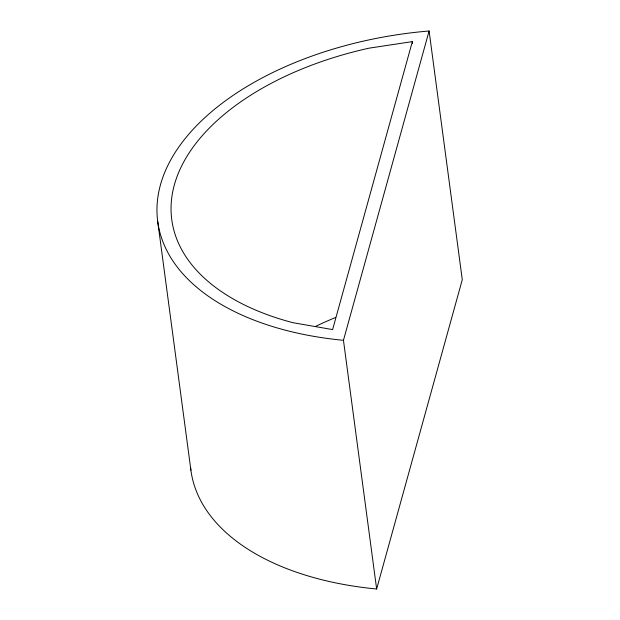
<?xml version="1.0" encoding="UTF-8"?>
<svg xmlns="http://www.w3.org/2000/svg" width="620" height="620" viewBox="0 0 620 620"><rect width="100%" height="100%" fill="white"/><g stroke="black" fill="none" stroke-linecap="round" stroke-linejoin="round"><path stroke-width="0.93" d="M412.339 41.618L332.615 329.584L293.043 322.71A256.347 145.56 -7.6 0 1 174.367 184.83A256.347 145.56 -7.6 0 1 369.055 48.166L412.339 41.618L412.594 43.54M343.457 340.303L429.094 31A270.514 153.605 -7.6 0 0 160.472 184.775A270.514 153.605 -7.6 0 0 343.457 340.303L376.642 589A270.514 153.605 -7.6 0 1 190.58 467.441M376.642 589L462.28 279.697L429.094 31M157.72 221.503L190.906 470.2M315.906 326.221A256.347 145.56 -7.6 0 1 335.459 317.556"/></g></svg>
